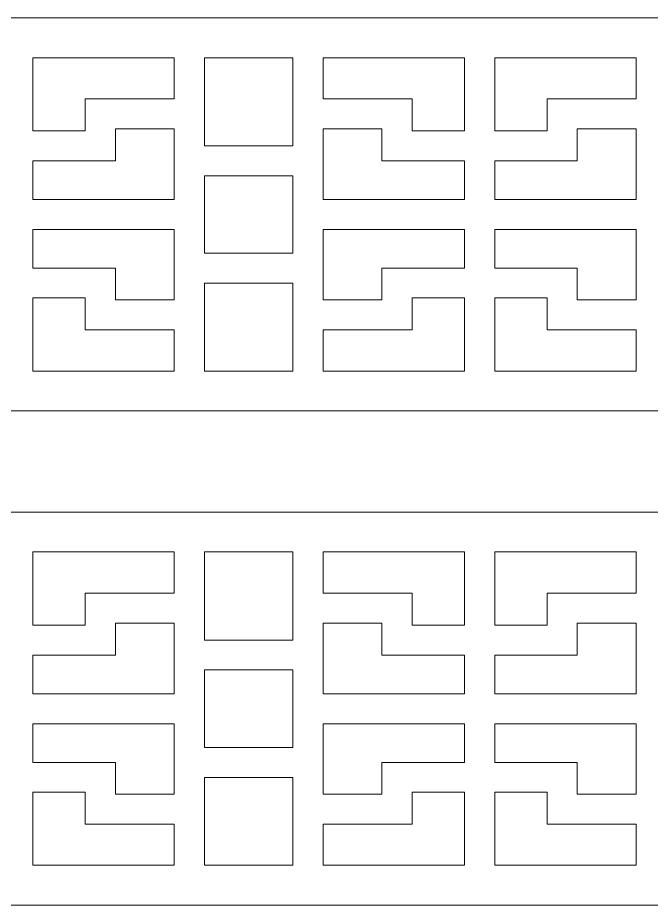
# Model space of a CAD drawing. Header units: centimetres. Extents: x -27.5 to -1.9, y -9.5 to -4.8.
# Drawn here: x -11.058 to -7.7, y -9.5 to -4.796 of the extents above; entities that cross this region are included whole.
import ezdxf

# ---------------------------------------------------------------- set-up
doc = ezdxf.new("R2010")
doc.units = ezdxf.units.CM
doc.header["$MEASUREMENT"] = 0
doc.layers.add('layer 1', color=7, linetype='Continuous')

msp = doc.modelspace()

# ---------------------------------------------------------------- linework, layer by layer
at = {"layer": 'layer 1', "color": 250, "lineweight": 9}
for points, knots in [([(-1.85082, -6.88029), (-1.85082, -6.88029), (-27.5, -6.88029), (-27.5, -6.88029), (-27.5, -6.88029), (-27.5, -6.88029), (-27.5, -4.7963), (-27.5, -4.7963), (-27.5, -4.7963), (-27.5, -4.7963), (-1.85082, -4.7963), (-1.85082, -4.7963), (-1.85082, -4.7963), (-1.85082, -4.7963), (-1.85082, -6.88029), (-1.85082, -6.88029)], [0, 0, 0, 0, 0.2, 0.2, 0.2, 0.2, 0.4, 0.4, 0.4, 0.4, 0.6, 0.6, 0.6, 0.6, 1, 1, 1, 1]), ([(-10.97753, -5.00787), (-10.97753, -5.00787), (-10.22805, -5.00787), (-10.22805, -5.00787), (-10.22805, -5.00787), (-10.22805, -5.00787), (-10.22805, -5.22662), (-10.22805, -5.22662), (-10.22805, -5.22662), (-10.22805, -5.22662), (-10.53961, -5.22662), (-10.53961, -5.22662), (-10.53961, -5.22662), (-10.53961, -5.22662), (-10.53964, -5.22662), (-10.53964, -5.22662), (-10.53964, -5.22662), (-10.53964, -5.22662), (-10.69992, -5.22662), (-10.69992, -5.22662), (-10.69992, -5.22662), (-10.69992, -5.22662), (-10.69992, -5.39561), (-10.69992, -5.39561), (-10.69992, -5.39561), (-10.69992, -5.39561), (-10.97753, -5.39561), (-10.97753, -5.39561), (-10.97753, -5.39561), (-10.97753, -5.39561), (-10.97753, -5.00787), (-10.97753, -5.00787)], [0, 0, 0, 0, 0.1111111, 0.1111111, 0.1111111, 0.1111111, 0.2222222, 0.2222222, 0.2222222, 0.2222222, 0.3333333, 0.3333333, 0.3333333, 0.3333333, 0.4444444, 0.4444444, 0.4444444, 0.4444444, 0.5555556, 0.5555556, 0.5555556, 0.5555556, 0.6666667, 0.6666667, 0.6666667, 0.6666667, 0.7777778, 0.7777778, 0.7777778, 0.7777778, 1, 1, 1, 1]), ([(-10.06774, -5.00787), (-10.06774, -5.00787), (-9.60018, -5.00787), (-9.60018, -5.00787), (-9.60018, -5.00787), (-9.60018, -5.00787), (-9.60018, -5.47467), (-9.60018, -5.47467), (-9.60018, -5.47467), (-9.60018, -5.47467), (-10.06774, -5.47467), (-10.06774, -5.47467), (-10.06774, -5.47467), (-10.06774, -5.47467), (-10.06774, -5.00787), (-10.06774, -5.00787)], [0, 0, 0, 0, 0.2, 0.2, 0.2, 0.2, 0.4, 0.4, 0.4, 0.4, 0.6, 0.6, 0.6, 0.6, 1, 1, 1, 1]), ([(-9.43986, -5.00787), (-9.43986, -5.00787), (-8.69038, -5.00787), (-8.69038, -5.00787), (-8.69038, -5.00787), (-8.69038, -5.00787), (-8.69038, -5.39561), (-8.69038, -5.39561), (-8.69038, -5.39561), (-8.69038, -5.39561), (-8.96796, -5.39561), (-8.96796, -5.39561), (-8.96796, -5.39561), (-8.96796, -5.39561), (-8.96796, -5.22662), (-8.96796, -5.22662), (-8.96796, -5.22662), (-8.96796, -5.22662), (-9.12827, -5.22662), (-9.12827, -5.22662), (-9.12827, -5.22662), (-9.12827, -5.22662), (-9.43986, -5.22662), (-9.43986, -5.22662), (-9.43986, -5.22662), (-9.43986, -5.22662), (-9.43986, -5.00787), (-9.43986, -5.00787)], [0, 0, 0, 0, 0.125, 0.125, 0.125, 0.125, 0.25, 0.25, 0.25, 0.25, 0.375, 0.375, 0.375, 0.375, 0.5, 0.5, 0.5, 0.5, 0.625, 0.625, 0.625, 0.625, 0.75, 0.75, 0.75, 0.75, 1, 1, 1, 1]), ([(-8.53007, -5.00787), (-8.53007, -5.00787), (-7.78059, -5.00787), (-7.78059, -5.00787), (-7.78059, -5.00787), (-7.78059, -5.00787), (-7.78059, -5.22662), (-7.78059, -5.22662), (-7.78059, -5.22662), (-7.78059, -5.22662), (-8.09218, -5.22662), (-8.09218, -5.22662), (-8.09218, -5.22662), (-8.09218, -5.22662), (-8.25248, -5.22662), (-8.25248, -5.22662), (-8.25248, -5.22662), (-8.25248, -5.22662), (-8.25248, -5.39561), (-8.25248, -5.39561), (-8.25248, -5.39561), (-8.25248, -5.39561), (-8.53007, -5.39561), (-8.53007, -5.39561), (-8.53007, -5.39561), (-8.53007, -5.39561), (-8.53007, -5.00787), (-8.53007, -5.00787)], [0, 0, 0, 0, 0.125, 0.125, 0.125, 0.125, 0.25, 0.25, 0.25, 0.25, 0.375, 0.375, 0.375, 0.375, 0.5, 0.5, 0.5, 0.5, 0.625, 0.625, 0.625, 0.625, 0.75, 0.75, 0.75, 0.75, 1, 1, 1, 1]), ([(-10.22805, -5.75923), (-10.22805, -5.75923), (-10.22805, -5.38532), (-10.22805, -5.38532), (-10.22805, -5.38532), (-10.22805, -5.38532), (-10.53961, -5.38532), (-10.53961, -5.38532), (-10.53961, -5.38532), (-10.53961, -5.38532), (-10.53961, -5.39561), (-10.53961, -5.39561), (-10.53961, -5.39561), (-10.53961, -5.39561), (-10.53961, -5.55429), (-10.53961, -5.55429), (-10.53961, -5.55429), (-10.53961, -5.55429), (-10.69992, -5.55429), (-10.69992, -5.55429), (-10.69992, -5.55429), (-10.69992, -5.55429), (-10.97753, -5.55429), (-10.97753, -5.55429), (-10.97753, -5.55429), (-10.97753, -5.55429), (-10.97753, -5.75923), (-10.97753, -5.75923), (-10.97753, -5.75923), (-10.97753, -5.75923), (-10.22805, -5.75923), (-10.22805, -5.75923)], [0, 0, 0, 0, 0.1111111, 0.1111111, 0.1111111, 0.1111111, 0.2222222, 0.2222222, 0.2222222, 0.2222222, 0.3333333, 0.3333333, 0.3333333, 0.3333333, 0.4444444, 0.4444444, 0.4444444, 0.4444444, 0.5555556, 0.5555556, 0.5555556, 0.5555556, 0.6666667, 0.6666667, 0.6666667, 0.6666667, 0.7777778, 0.7777778, 0.7777778, 0.7777778, 1, 1, 1, 1]), ([(-9.43986, -5.38532), (-9.43986, -5.38532), (-9.43986, -5.75923), (-9.43986, -5.75923), (-9.43986, -5.75923), (-9.43986, -5.75923), (-8.69038, -5.75923), (-8.69038, -5.75923), (-8.69038, -5.75923), (-8.69038, -5.75923), (-8.69038, -5.55429), (-8.69038, -5.55429), (-8.69038, -5.55429), (-8.69038, -5.55429), (-8.96796, -5.55429), (-8.96796, -5.55429), (-8.96796, -5.55429), (-8.96796, -5.55429), (-9.12827, -5.55429), (-9.12827, -5.55429), (-9.12827, -5.55429), (-9.12827, -5.55429), (-9.12827, -5.39561), (-9.12827, -5.39561), (-9.12827, -5.39561), (-9.12827, -5.39561), (-9.12827, -5.38532), (-9.12827, -5.38532), (-9.12827, -5.38532), (-9.12827, -5.38532), (-9.43986, -5.38532), (-9.43986, -5.38532)], [0, 0, 0, 0, 0.1111111, 0.1111111, 0.1111111, 0.1111111, 0.2222222, 0.2222222, 0.2222222, 0.2222222, 0.3333333, 0.3333333, 0.3333333, 0.3333333, 0.4444444, 0.4444444, 0.4444444, 0.4444444, 0.5555556, 0.5555556, 0.5555556, 0.5555556, 0.6666667, 0.6666667, 0.6666667, 0.6666667, 0.7777778, 0.7777778, 0.7777778, 0.7777778, 1, 1, 1, 1]), ([(-7.78059, -5.75923), (-7.78059, -5.75923), (-7.78059, -5.38532), (-7.78059, -5.38532), (-7.78059, -5.38532), (-7.78059, -5.38532), (-8.09218, -5.38532), (-8.09218, -5.38532), (-8.09218, -5.38532), (-8.09218, -5.38532), (-8.09218, -5.39561), (-8.09218, -5.39561), (-8.09218, -5.39561), (-8.09218, -5.39561), (-8.09218, -5.55429), (-8.09218, -5.55429), (-8.09218, -5.55429), (-8.09218, -5.55429), (-8.25248, -5.55429), (-8.25248, -5.55429), (-8.25248, -5.55429), (-8.25248, -5.55429), (-8.53007, -5.55429), (-8.53007, -5.55429), (-8.53007, -5.55429), (-8.53007, -5.55429), (-8.53007, -5.75923), (-8.53007, -5.75923), (-8.53007, -5.75923), (-8.53007, -5.75923), (-7.78059, -5.75923), (-7.78059, -5.75923)], [0, 0, 0, 0, 0.1111111, 0.1111111, 0.1111111, 0.1111111, 0.2222222, 0.2222222, 0.2222222, 0.2222222, 0.3333333, 0.3333333, 0.3333333, 0.3333333, 0.4444444, 0.4444444, 0.4444444, 0.4444444, 0.5555556, 0.5555556, 0.5555556, 0.5555556, 0.6666667, 0.6666667, 0.6666667, 0.6666667, 0.7777778, 0.7777778, 0.7777778, 0.7777778, 1, 1, 1, 1]), ([(-9.60018, -5.63336), (-9.60018, -5.63336), (-10.06774, -5.63336), (-10.06774, -5.63336), (-10.06774, -5.63336), (-10.06774, -5.63336), (-10.06774, -6.04382), (-10.06774, -6.04382), (-10.06774, -6.04382), (-10.06774, -6.04382), (-9.60018, -6.04382), (-9.60018, -6.04382), (-9.60018, -6.04382), (-9.60018, -6.04382), (-9.60018, -5.63336), (-9.60018, -5.63336)], [0, 0, 0, 0, 0.2, 0.2, 0.2, 0.2, 0.4, 0.4, 0.4, 0.4, 0.6, 0.6, 0.6, 0.6, 1, 1, 1, 1]), ([(-10.22805, -6.29187), (-10.22805, -6.29187), (-10.22805, -5.91792), (-10.22805, -5.91792), (-10.22805, -5.91792), (-10.22805, -5.91792), (-10.97753, -5.91792), (-10.97753, -5.91792), (-10.97753, -5.91792), (-10.97753, -5.91792), (-10.97753, -6.12289), (-10.97753, -6.12289), (-10.97753, -6.12289), (-10.97753, -6.12289), (-10.69992, -6.12289), (-10.69992, -6.12289), (-10.69992, -6.12289), (-10.69992, -6.12289), (-10.53961, -6.12289), (-10.53961, -6.12289), (-10.53961, -6.12289), (-10.53961, -6.12289), (-10.53961, -6.28155), (-10.53961, -6.28155), (-10.53961, -6.28155), (-10.53961, -6.28155), (-10.53961, -6.29187), (-10.53961, -6.29187), (-10.53961, -6.29187), (-10.53961, -6.29187), (-10.22805, -6.29187), (-10.22805, -6.29187)], [0, 0, 0, 0, 0.1111111, 0.1111111, 0.1111111, 0.1111111, 0.2222222, 0.2222222, 0.2222222, 0.2222222, 0.3333333, 0.3333333, 0.3333333, 0.3333333, 0.4444444, 0.4444444, 0.4444444, 0.4444444, 0.5555556, 0.5555556, 0.5555556, 0.5555556, 0.6666667, 0.6666667, 0.6666667, 0.6666667, 0.7777778, 0.7777778, 0.7777778, 0.7777778, 1, 1, 1, 1]), ([(-9.43986, -5.91792), (-9.43986, -5.91792), (-9.43986, -6.29187), (-9.43986, -6.29187), (-9.43986, -6.29187), (-9.43986, -6.29187), (-9.12827, -6.29187), (-9.12827, -6.29187), (-9.12827, -6.29187), (-9.12827, -6.29187), (-9.12827, -6.28155), (-9.12827, -6.28155), (-9.12827, -6.28155), (-9.12827, -6.28155), (-9.12827, -6.12289), (-9.12827, -6.12289), (-9.12827, -6.12289), (-9.12827, -6.12289), (-8.96796, -6.12289), (-8.96796, -6.12289), (-8.96796, -6.12289), (-8.96796, -6.12289), (-8.69038, -6.12289), (-8.69038, -6.12289), (-8.69038, -6.12289), (-8.69038, -6.12289), (-8.69038, -5.91792), (-8.69038, -5.91792), (-8.69038, -5.91792), (-8.69038, -5.91792), (-9.43986, -5.91792), (-9.43986, -5.91792)], [0, 0, 0, 0, 0.1111111, 0.1111111, 0.1111111, 0.1111111, 0.2222222, 0.2222222, 0.2222222, 0.2222222, 0.3333333, 0.3333333, 0.3333333, 0.3333333, 0.4444444, 0.4444444, 0.4444444, 0.4444444, 0.5555556, 0.5555556, 0.5555556, 0.5555556, 0.6666667, 0.6666667, 0.6666667, 0.6666667, 0.7777778, 0.7777778, 0.7777778, 0.7777778, 1, 1, 1, 1]), ([(-7.78059, -6.29187), (-7.78059, -6.29187), (-7.78059, -5.91792), (-7.78059, -5.91792), (-7.78059, -5.91792), (-7.78059, -5.91792), (-8.53007, -5.91792), (-8.53007, -5.91792), (-8.53007, -5.91792), (-8.53007, -5.91792), (-8.53007, -6.12289), (-8.53007, -6.12289), (-8.53007, -6.12289), (-8.53007, -6.12289), (-8.25248, -6.12289), (-8.25248, -6.12289), (-8.25248, -6.12289), (-8.25248, -6.12289), (-8.09218, -6.12289), (-8.09218, -6.12289), (-8.09218, -6.12289), (-8.09218, -6.12289), (-8.09218, -6.28155), (-8.09218, -6.28155), (-8.09218, -6.28155), (-8.09218, -6.28155), (-8.09218, -6.29187), (-8.09218, -6.29187), (-8.09218, -6.29187), (-8.09218, -6.29187), (-7.78059, -6.29187), (-7.78059, -6.29187)], [0, 0, 0, 0, 0.1111111, 0.1111111, 0.1111111, 0.1111111, 0.2222222, 0.2222222, 0.2222222, 0.2222222, 0.3333333, 0.3333333, 0.3333333, 0.3333333, 0.4444444, 0.4444444, 0.4444444, 0.4444444, 0.5555556, 0.5555556, 0.5555556, 0.5555556, 0.6666667, 0.6666667, 0.6666667, 0.6666667, 0.7777778, 0.7777778, 0.7777778, 0.7777778, 1, 1, 1, 1]), ([(-9.60018, -6.66872), (-9.60018, -6.66872), (-10.06774, -6.66872), (-10.06774, -6.66872), (-10.06774, -6.66872), (-10.06774, -6.66872), (-10.06774, -6.2025), (-10.06774, -6.2025), (-10.06774, -6.2025), (-10.06774, -6.2025), (-9.60018, -6.2025), (-9.60018, -6.2025), (-9.60018, -6.2025), (-9.60018, -6.2025), (-9.60018, -6.66872), (-9.60018, -6.66872)], [0, 0, 0, 0, 0.2, 0.2, 0.2, 0.2, 0.4, 0.4, 0.4, 0.4, 0.6, 0.6, 0.6, 0.6, 1, 1, 1, 1]), ([(-10.22805, -6.66872), (-10.22805, -6.66872), (-10.97753, -6.66872), (-10.97753, -6.66872), (-10.97753, -6.66872), (-10.97753, -6.66872), (-10.97753, -6.28155), (-10.97753, -6.28155), (-10.97753, -6.28155), (-10.97753, -6.28155), (-10.69992, -6.28155), (-10.69992, -6.28155), (-10.69992, -6.28155), (-10.69992, -6.28155), (-10.69992, -6.45055), (-10.69992, -6.45055), (-10.69992, -6.45055), (-10.69992, -6.45055), (-10.53964, -6.45055), (-10.53964, -6.45055), (-10.53964, -6.45055), (-10.53964, -6.45055), (-10.53961, -6.45055), (-10.53961, -6.45055), (-10.53961, -6.45055), (-10.53961, -6.45055), (-10.22805, -6.45055), (-10.22805, -6.45055), (-10.22805, -6.45055), (-10.22805, -6.45055), (-10.22805, -6.66872), (-10.22805, -6.66872)], [0, 0, 0, 0, 0.1111111, 0.1111111, 0.1111111, 0.1111111, 0.2222222, 0.2222222, 0.2222222, 0.2222222, 0.3333333, 0.3333333, 0.3333333, 0.3333333, 0.4444444, 0.4444444, 0.4444444, 0.4444444, 0.5555556, 0.5555556, 0.5555556, 0.5555556, 0.6666667, 0.6666667, 0.6666667, 0.6666667, 0.7777778, 0.7777778, 0.7777778, 0.7777778, 1, 1, 1, 1]), ([(-8.69038, -6.66872), (-8.69038, -6.66872), (-9.43986, -6.66872), (-9.43986, -6.66872), (-9.43986, -6.66872), (-9.43986, -6.66872), (-9.43986, -6.45055), (-9.43986, -6.45055), (-9.43986, -6.45055), (-9.43986, -6.45055), (-9.12827, -6.45055), (-9.12827, -6.45055), (-9.12827, -6.45055), (-9.12827, -6.45055), (-8.96796, -6.45055), (-8.96796, -6.45055), (-8.96796, -6.45055), (-8.96796, -6.45055), (-8.96796, -6.28155), (-8.96796, -6.28155), (-8.96796, -6.28155), (-8.96796, -6.28155), (-8.69038, -6.28155), (-8.69038, -6.28155), (-8.69038, -6.28155), (-8.69038, -6.28155), (-8.69038, -6.66872), (-8.69038, -6.66872)], [0, 0, 0, 0, 0.125, 0.125, 0.125, 0.125, 0.25, 0.25, 0.25, 0.25, 0.375, 0.375, 0.375, 0.375, 0.5, 0.5, 0.5, 0.5, 0.625, 0.625, 0.625, 0.625, 0.75, 0.75, 0.75, 0.75, 1, 1, 1, 1]), ([(-7.78059, -6.66872), (-7.78059, -6.66872), (-8.53007, -6.66872), (-8.53007, -6.66872), (-8.53007, -6.66872), (-8.53007, -6.66872), (-8.53007, -6.28155), (-8.53007, -6.28155), (-8.53007, -6.28155), (-8.53007, -6.28155), (-8.25248, -6.28155), (-8.25248, -6.28155), (-8.25248, -6.28155), (-8.25248, -6.28155), (-8.25248, -6.45055), (-8.25248, -6.45055), (-8.25248, -6.45055), (-8.25248, -6.45055), (-8.09218, -6.45055), (-8.09218, -6.45055), (-8.09218, -6.45055), (-8.09218, -6.45055), (-7.78059, -6.45055), (-7.78059, -6.45055), (-7.78059, -6.45055), (-7.78059, -6.45055), (-7.78059, -6.66872), (-7.78059, -6.66872)], [0, 0, 0, 0, 0.125, 0.125, 0.125, 0.125, 0.25, 0.25, 0.25, 0.25, 0.375, 0.375, 0.375, 0.375, 0.5, 0.5, 0.5, 0.5, 0.625, 0.625, 0.625, 0.625, 0.75, 0.75, 0.75, 0.75, 1, 1, 1, 1]), ([(-1.85082, -9.5), (-1.85082, -9.5), (-27.5, -9.5), (-27.5, -9.5), (-27.5, -9.5), (-27.5, -9.5), (-27.5, -7.41601), (-27.5, -7.41601), (-27.5, -7.41601), (-27.5, -7.41601), (-1.85082, -7.41601), (-1.85082, -7.41601), (-1.85082, -7.41601), (-1.85082, -7.41601), (-1.85082, -9.5), (-1.85082, -9.5)], [0, 0, 0, 0, 0.2, 0.2, 0.2, 0.2, 0.4, 0.4, 0.4, 0.4, 0.6, 0.6, 0.6, 0.6, 1, 1, 1, 1])]:
    msp.add_open_spline(points, degree=3, knots=knots, dxfattribs=at)
at = {"layer": 'layer 1', "color": 7, "lineweight": 9}
for points, knots in [([(-10.97753, -7.62758), (-10.97753, -7.62758), (-10.22805, -7.62758), (-10.22805, -7.62758), (-10.22805, -7.62758), (-10.22805, -7.62758), (-10.22805, -7.84633), (-10.22805, -7.84633), (-10.22805, -7.84633), (-10.22805, -7.84633), (-10.53961, -7.84633), (-10.53961, -7.84633), (-10.53961, -7.84633), (-10.53961, -7.84633), (-10.53964, -7.84633), (-10.53964, -7.84633), (-10.53964, -7.84633), (-10.53964, -7.84633), (-10.69992, -7.84633), (-10.69992, -7.84633), (-10.69992, -7.84633), (-10.69992, -7.84633), (-10.69992, -8.01532), (-10.69992, -8.01532), (-10.69992, -8.01532), (-10.69992, -8.01532), (-10.97753, -8.01532), (-10.97753, -8.01532), (-10.97753, -8.01532), (-10.97753, -8.01532), (-10.97753, -7.62758), (-10.97753, -7.62758)], [0, 0, 0, 0, 0.1111111, 0.1111111, 0.1111111, 0.1111111, 0.2222222, 0.2222222, 0.2222222, 0.2222222, 0.3333333, 0.3333333, 0.3333333, 0.3333333, 0.4444444, 0.4444444, 0.4444444, 0.4444444, 0.5555556, 0.5555556, 0.5555556, 0.5555556, 0.6666667, 0.6666667, 0.6666667, 0.6666667, 0.7777778, 0.7777778, 0.7777778, 0.7777778, 1, 1, 1, 1]), ([(-10.06774, -7.62758), (-10.06774, -7.62758), (-9.60018, -7.62758), (-9.60018, -7.62758), (-9.60018, -7.62758), (-9.60018, -7.62758), (-9.60018, -8.09438), (-9.60018, -8.09438), (-9.60018, -8.09438), (-9.60018, -8.09438), (-10.06774, -8.09438), (-10.06774, -8.09438), (-10.06774, -8.09438), (-10.06774, -8.09438), (-10.06774, -7.62758), (-10.06774, -7.62758)], [0, 0, 0, 0, 0.2, 0.2, 0.2, 0.2, 0.4, 0.4, 0.4, 0.4, 0.6, 0.6, 0.6, 0.6, 1, 1, 1, 1]), ([(-9.43986, -7.62758), (-9.43986, -7.62758), (-8.69038, -7.62758), (-8.69038, -7.62758), (-8.69038, -7.62758), (-8.69038, -7.62758), (-8.69038, -8.01532), (-8.69038, -8.01532), (-8.69038, -8.01532), (-8.69038, -8.01532), (-8.96796, -8.01532), (-8.96796, -8.01532), (-8.96796, -8.01532), (-8.96796, -8.01532), (-8.96796, -7.84633), (-8.96796, -7.84633), (-8.96796, -7.84633), (-8.96796, -7.84633), (-9.12827, -7.84633), (-9.12827, -7.84633), (-9.12827, -7.84633), (-9.12827, -7.84633), (-9.43986, -7.84633), (-9.43986, -7.84633), (-9.43986, -7.84633), (-9.43986, -7.84633), (-9.43986, -7.62758), (-9.43986, -7.62758)], [0, 0, 0, 0, 0.125, 0.125, 0.125, 0.125, 0.25, 0.25, 0.25, 0.25, 0.375, 0.375, 0.375, 0.375, 0.5, 0.5, 0.5, 0.5, 0.625, 0.625, 0.625, 0.625, 0.75, 0.75, 0.75, 0.75, 1, 1, 1, 1]), ([(-8.53007, -7.62758), (-8.53007, -7.62758), (-7.78059, -7.62758), (-7.78059, -7.62758), (-7.78059, -7.62758), (-7.78059, -7.62758), (-7.78059, -7.84633), (-7.78059, -7.84633), (-7.78059, -7.84633), (-7.78059, -7.84633), (-8.09218, -7.84633), (-8.09218, -7.84633), (-8.09218, -7.84633), (-8.09218, -7.84633), (-8.25248, -7.84633), (-8.25248, -7.84633), (-8.25248, -7.84633), (-8.25248, -7.84633), (-8.25248, -8.01532), (-8.25248, -8.01532), (-8.25248, -8.01532), (-8.25248, -8.01532), (-8.53007, -8.01532), (-8.53007, -8.01532), (-8.53007, -8.01532), (-8.53007, -8.01532), (-8.53007, -7.62758), (-8.53007, -7.62758)], [0, 0, 0, 0, 0.125, 0.125, 0.125, 0.125, 0.25, 0.25, 0.25, 0.25, 0.375, 0.375, 0.375, 0.375, 0.5, 0.5, 0.5, 0.5, 0.625, 0.625, 0.625, 0.625, 0.75, 0.75, 0.75, 0.75, 1, 1, 1, 1]), ([(-10.22805, -8.37894), (-10.22805, -8.37894), (-10.22805, -8.00503), (-10.22805, -8.00503), (-10.22805, -8.00503), (-10.22805, -8.00503), (-10.53961, -8.00503), (-10.53961, -8.00503), (-10.53961, -8.00503), (-10.53961, -8.00503), (-10.53961, -8.01532), (-10.53961, -8.01532), (-10.53961, -8.01532), (-10.53961, -8.01532), (-10.53961, -8.174), (-10.53961, -8.174), (-10.53961, -8.174), (-10.53961, -8.174), (-10.69992, -8.174), (-10.69992, -8.174), (-10.69992, -8.174), (-10.69992, -8.174), (-10.97753, -8.174), (-10.97753, -8.174), (-10.97753, -8.174), (-10.97753, -8.174), (-10.97753, -8.37894), (-10.97753, -8.37894), (-10.97753, -8.37894), (-10.97753, -8.37894), (-10.22805, -8.37894), (-10.22805, -8.37894)], [0, 0, 0, 0, 0.1111111, 0.1111111, 0.1111111, 0.1111111, 0.2222222, 0.2222222, 0.2222222, 0.2222222, 0.3333333, 0.3333333, 0.3333333, 0.3333333, 0.4444444, 0.4444444, 0.4444444, 0.4444444, 0.5555556, 0.5555556, 0.5555556, 0.5555556, 0.6666667, 0.6666667, 0.6666667, 0.6666667, 0.7777778, 0.7777778, 0.7777778, 0.7777778, 1, 1, 1, 1]), ([(-9.43986, -8.00503), (-9.43986, -8.00503), (-9.43986, -8.37894), (-9.43986, -8.37894), (-9.43986, -8.37894), (-9.43986, -8.37894), (-8.69038, -8.37894), (-8.69038, -8.37894), (-8.69038, -8.37894), (-8.69038, -8.37894), (-8.69038, -8.174), (-8.69038, -8.174), (-8.69038, -8.174), (-8.69038, -8.174), (-8.96796, -8.174), (-8.96796, -8.174), (-8.96796, -8.174), (-8.96796, -8.174), (-9.12827, -8.174), (-9.12827, -8.174), (-9.12827, -8.174), (-9.12827, -8.174), (-9.12827, -8.01532), (-9.12827, -8.01532), (-9.12827, -8.01532), (-9.12827, -8.01532), (-9.12827, -8.00503), (-9.12827, -8.00503), (-9.12827, -8.00503), (-9.12827, -8.00503), (-9.43986, -8.00503), (-9.43986, -8.00503)], [0, 0, 0, 0, 0.1111111, 0.1111111, 0.1111111, 0.1111111, 0.2222222, 0.2222222, 0.2222222, 0.2222222, 0.3333333, 0.3333333, 0.3333333, 0.3333333, 0.4444444, 0.4444444, 0.4444444, 0.4444444, 0.5555556, 0.5555556, 0.5555556, 0.5555556, 0.6666667, 0.6666667, 0.6666667, 0.6666667, 0.7777778, 0.7777778, 0.7777778, 0.7777778, 1, 1, 1, 1]), ([(-7.78059, -8.37894), (-7.78059, -8.37894), (-7.78059, -8.00503), (-7.78059, -8.00503), (-7.78059, -8.00503), (-7.78059, -8.00503), (-8.09218, -8.00503), (-8.09218, -8.00503), (-8.09218, -8.00503), (-8.09218, -8.00503), (-8.09218, -8.01532), (-8.09218, -8.01532), (-8.09218, -8.01532), (-8.09218, -8.01532), (-8.09218, -8.174), (-8.09218, -8.174), (-8.09218, -8.174), (-8.09218, -8.174), (-8.25248, -8.174), (-8.25248, -8.174), (-8.25248, -8.174), (-8.25248, -8.174), (-8.53007, -8.174), (-8.53007, -8.174), (-8.53007, -8.174), (-8.53007, -8.174), (-8.53007, -8.37894), (-8.53007, -8.37894), (-8.53007, -8.37894), (-8.53007, -8.37894), (-7.78059, -8.37894), (-7.78059, -8.37894)], [0, 0, 0, 0, 0.1111111, 0.1111111, 0.1111111, 0.1111111, 0.2222222, 0.2222222, 0.2222222, 0.2222222, 0.3333333, 0.3333333, 0.3333333, 0.3333333, 0.4444444, 0.4444444, 0.4444444, 0.4444444, 0.5555556, 0.5555556, 0.5555556, 0.5555556, 0.6666667, 0.6666667, 0.6666667, 0.6666667, 0.7777778, 0.7777778, 0.7777778, 0.7777778, 1, 1, 1, 1]), ([(-9.60018, -8.25307), (-9.60018, -8.25307), (-10.06774, -8.25307), (-10.06774, -8.25307), (-10.06774, -8.25307), (-10.06774, -8.25307), (-10.06774, -8.66353), (-10.06774, -8.66353), (-10.06774, -8.66353), (-10.06774, -8.66353), (-9.60018, -8.66353), (-9.60018, -8.66353), (-9.60018, -8.66353), (-9.60018, -8.66353), (-9.60018, -8.25307), (-9.60018, -8.25307)], [0, 0, 0, 0, 0.2, 0.2, 0.2, 0.2, 0.4, 0.4, 0.4, 0.4, 0.6, 0.6, 0.6, 0.6, 1, 1, 1, 1]), ([(-10.22805, -8.91158), (-10.22805, -8.91158), (-10.22805, -8.53763), (-10.22805, -8.53763), (-10.22805, -8.53763), (-10.22805, -8.53763), (-10.97753, -8.53763), (-10.97753, -8.53763), (-10.97753, -8.53763), (-10.97753, -8.53763), (-10.97753, -8.7426), (-10.97753, -8.7426), (-10.97753, -8.7426), (-10.97753, -8.7426), (-10.69992, -8.7426), (-10.69992, -8.7426), (-10.69992, -8.7426), (-10.69992, -8.7426), (-10.53961, -8.7426), (-10.53961, -8.7426), (-10.53961, -8.7426), (-10.53961, -8.7426), (-10.53961, -8.90126), (-10.53961, -8.90126), (-10.53961, -8.90126), (-10.53961, -8.90126), (-10.53961, -8.91158), (-10.53961, -8.91158), (-10.53961, -8.91158), (-10.53961, -8.91158), (-10.22805, -8.91158), (-10.22805, -8.91158)], [0, 0, 0, 0, 0.1111111, 0.1111111, 0.1111111, 0.1111111, 0.2222222, 0.2222222, 0.2222222, 0.2222222, 0.3333333, 0.3333333, 0.3333333, 0.3333333, 0.4444444, 0.4444444, 0.4444444, 0.4444444, 0.5555556, 0.5555556, 0.5555556, 0.5555556, 0.6666667, 0.6666667, 0.6666667, 0.6666667, 0.7777778, 0.7777778, 0.7777778, 0.7777778, 1, 1, 1, 1]), ([(-9.43986, -8.53763), (-9.43986, -8.53763), (-9.43986, -8.91158), (-9.43986, -8.91158), (-9.43986, -8.91158), (-9.43986, -8.91158), (-9.12827, -8.91158), (-9.12827, -8.91158), (-9.12827, -8.91158), (-9.12827, -8.91158), (-9.12827, -8.90126), (-9.12827, -8.90126), (-9.12827, -8.90126), (-9.12827, -8.90126), (-9.12827, -8.7426), (-9.12827, -8.7426), (-9.12827, -8.7426), (-9.12827, -8.7426), (-8.96796, -8.7426), (-8.96796, -8.7426), (-8.96796, -8.7426), (-8.96796, -8.7426), (-8.69038, -8.7426), (-8.69038, -8.7426), (-8.69038, -8.7426), (-8.69038, -8.7426), (-8.69038, -8.53763), (-8.69038, -8.53763), (-8.69038, -8.53763), (-8.69038, -8.53763), (-9.43986, -8.53763), (-9.43986, -8.53763)], [0, 0, 0, 0, 0.1111111, 0.1111111, 0.1111111, 0.1111111, 0.2222222, 0.2222222, 0.2222222, 0.2222222, 0.3333333, 0.3333333, 0.3333333, 0.3333333, 0.4444444, 0.4444444, 0.4444444, 0.4444444, 0.5555556, 0.5555556, 0.5555556, 0.5555556, 0.6666667, 0.6666667, 0.6666667, 0.6666667, 0.7777778, 0.7777778, 0.7777778, 0.7777778, 1, 1, 1, 1]), ([(-7.78059, -8.91158), (-7.78059, -8.91158), (-7.78059, -8.53763), (-7.78059, -8.53763), (-7.78059, -8.53763), (-7.78059, -8.53763), (-8.53007, -8.53763), (-8.53007, -8.53763), (-8.53007, -8.53763), (-8.53007, -8.53763), (-8.53007, -8.7426), (-8.53007, -8.7426), (-8.53007, -8.7426), (-8.53007, -8.7426), (-8.25248, -8.7426), (-8.25248, -8.7426), (-8.25248, -8.7426), (-8.25248, -8.7426), (-8.09218, -8.7426), (-8.09218, -8.7426), (-8.09218, -8.7426), (-8.09218, -8.7426), (-8.09218, -8.90126), (-8.09218, -8.90126), (-8.09218, -8.90126), (-8.09218, -8.90126), (-8.09218, -8.91158), (-8.09218, -8.91158), (-8.09218, -8.91158), (-8.09218, -8.91158), (-7.78059, -8.91158), (-7.78059, -8.91158)], [0, 0, 0, 0, 0.1111111, 0.1111111, 0.1111111, 0.1111111, 0.2222222, 0.2222222, 0.2222222, 0.2222222, 0.3333333, 0.3333333, 0.3333333, 0.3333333, 0.4444444, 0.4444444, 0.4444444, 0.4444444, 0.5555556, 0.5555556, 0.5555556, 0.5555556, 0.6666667, 0.6666667, 0.6666667, 0.6666667, 0.7777778, 0.7777778, 0.7777778, 0.7777778, 1, 1, 1, 1]), ([(-9.60018, -9.28843), (-9.60018, -9.28843), (-10.06774, -9.28843), (-10.06774, -9.28843), (-10.06774, -9.28843), (-10.06774, -9.28843), (-10.06774, -8.82221), (-10.06774, -8.82221), (-10.06774, -8.82221), (-10.06774, -8.82221), (-9.60018, -8.82221), (-9.60018, -8.82221), (-9.60018, -8.82221), (-9.60018, -8.82221), (-9.60018, -9.28843), (-9.60018, -9.28843)], [0, 0, 0, 0, 0.2, 0.2, 0.2, 0.2, 0.4, 0.4, 0.4, 0.4, 0.6, 0.6, 0.6, 0.6, 1, 1, 1, 1]), ([(-10.22805, -9.28843), (-10.22805, -9.28843), (-10.97753, -9.28843), (-10.97753, -9.28843), (-10.97753, -9.28843), (-10.97753, -9.28843), (-10.97753, -8.90126), (-10.97753, -8.90126), (-10.97753, -8.90126), (-10.97753, -8.90126), (-10.69992, -8.90126), (-10.69992, -8.90126), (-10.69992, -8.90126), (-10.69992, -8.90126), (-10.69992, -9.07026), (-10.69992, -9.07026), (-10.69992, -9.07026), (-10.69992, -9.07026), (-10.53964, -9.07026), (-10.53964, -9.07026), (-10.53964, -9.07026), (-10.53964, -9.07026), (-10.53961, -9.07026), (-10.53961, -9.07026), (-10.53961, -9.07026), (-10.53961, -9.07026), (-10.22805, -9.07026), (-10.22805, -9.07026), (-10.22805, -9.07026), (-10.22805, -9.07026), (-10.22805, -9.28843), (-10.22805, -9.28843)], [0, 0, 0, 0, 0.1111111, 0.1111111, 0.1111111, 0.1111111, 0.2222222, 0.2222222, 0.2222222, 0.2222222, 0.3333333, 0.3333333, 0.3333333, 0.3333333, 0.4444444, 0.4444444, 0.4444444, 0.4444444, 0.5555556, 0.5555556, 0.5555556, 0.5555556, 0.6666667, 0.6666667, 0.6666667, 0.6666667, 0.7777778, 0.7777778, 0.7777778, 0.7777778, 1, 1, 1, 1]), ([(-8.69038, -9.28843), (-8.69038, -9.28843), (-9.43986, -9.28843), (-9.43986, -9.28843), (-9.43986, -9.28843), (-9.43986, -9.28843), (-9.43986, -9.07026), (-9.43986, -9.07026), (-9.43986, -9.07026), (-9.43986, -9.07026), (-9.12827, -9.07026), (-9.12827, -9.07026), (-9.12827, -9.07026), (-9.12827, -9.07026), (-8.96796, -9.07026), (-8.96796, -9.07026), (-8.96796, -9.07026), (-8.96796, -9.07026), (-8.96796, -8.90126), (-8.96796, -8.90126), (-8.96796, -8.90126), (-8.96796, -8.90126), (-8.69038, -8.90126), (-8.69038, -8.90126), (-8.69038, -8.90126), (-8.69038, -8.90126), (-8.69038, -9.28843), (-8.69038, -9.28843)], [0, 0, 0, 0, 0.125, 0.125, 0.125, 0.125, 0.25, 0.25, 0.25, 0.25, 0.375, 0.375, 0.375, 0.375, 0.5, 0.5, 0.5, 0.5, 0.625, 0.625, 0.625, 0.625, 0.75, 0.75, 0.75, 0.75, 1, 1, 1, 1]), ([(-7.78059, -9.28843), (-7.78059, -9.28843), (-8.53007, -9.28843), (-8.53007, -9.28843), (-8.53007, -9.28843), (-8.53007, -9.28843), (-8.53007, -8.90126), (-8.53007, -8.90126), (-8.53007, -8.90126), (-8.53007, -8.90126), (-8.25248, -8.90126), (-8.25248, -8.90126), (-8.25248, -8.90126), (-8.25248, -8.90126), (-8.25248, -9.07026), (-8.25248, -9.07026), (-8.25248, -9.07026), (-8.25248, -9.07026), (-8.09218, -9.07026), (-8.09218, -9.07026), (-8.09218, -9.07026), (-8.09218, -9.07026), (-7.78059, -9.07026), (-7.78059, -9.07026), (-7.78059, -9.07026), (-7.78059, -9.07026), (-7.78059, -9.28843), (-7.78059, -9.28843)], [0, 0, 0, 0, 0.125, 0.125, 0.125, 0.125, 0.25, 0.25, 0.25, 0.25, 0.375, 0.375, 0.375, 0.375, 0.5, 0.5, 0.5, 0.5, 0.625, 0.625, 0.625, 0.625, 0.75, 0.75, 0.75, 0.75, 1, 1, 1, 1])]:
    msp.add_open_spline(points, degree=3, knots=knots, dxfattribs=at)

doc.saveas('drawing.dxf')
